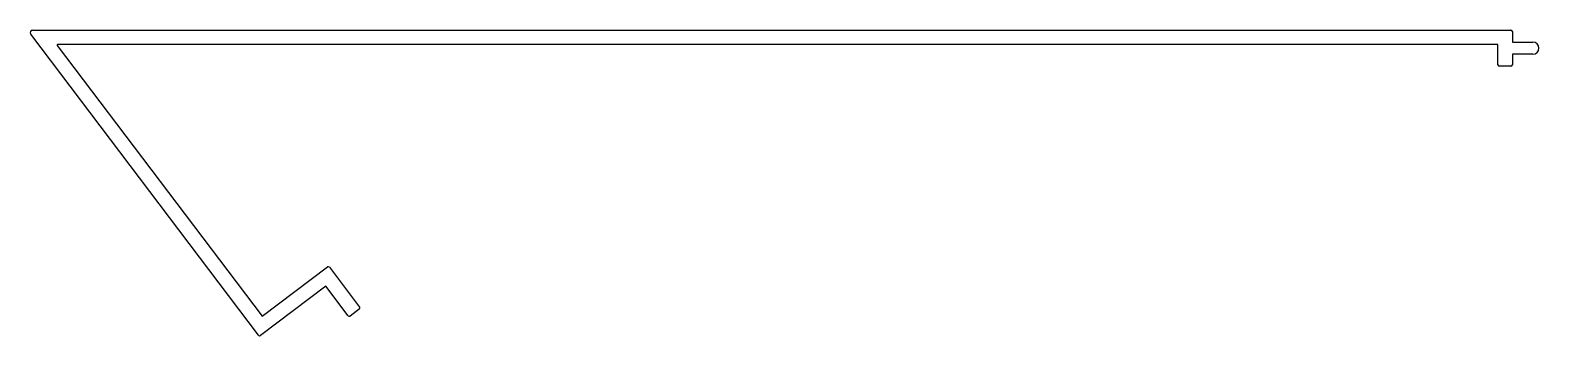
# Model space of a CAD drawing. Extents: x 2178 to 2492, y 1776 to 1840.
import ezdxf

# ---------------------------------------------------------------- set-up
doc = ezdxf.new("R2010")
doc.units = 0
doc.layers.get('0').update_dxf_attribs({"linetype": 'CONTINUOUS'})

msp = doc.modelspace()

# ---------------------------------------------------------------- linework, layer by layer
for p, q in [((2225.52, 1776.22), (2178.05, 1838.98)), ((2178.45, 1839.78), (2486.43, 1839.78)), ((2486.73, 1839.48), (2486.73, 1837.28)), ((2183.59, 1836.62), (2226.29, 1780.18)), ((2483.73, 1836.78), (2183.67, 1836.78)), ((2483.73, 1832.58), (2483.73, 1836.78)), ((2486.73, 1837.28), (2490.99, 1837.28)), ((2486.73, 1834.78), (2486.73, 1832.58)), ((2490.99, 1834.78), (2486.73, 1834.78)), ((2486.43, 1832.28), (2484.03, 1832.28)), ((2226.29, 1780.18), (2239.86, 1790.45)), ((2240.28, 1790.39), (2246.55, 1782.09)), ((2239.51, 1786.42), (2225.94, 1776.16)), ((2244.16, 1780.28), (2239.51, 1786.42)), ((2246.49, 1781.67), (2244.58, 1780.23))]:
    msp.add_line(p, q)
for centre, radius, start, end in [((2178.45, 1839.28), 0.5, 90, 217.1049), ((2486.43, 1839.48), 0.3, 360, 90), ((2183.67, 1836.68), 0.1, 90, 217.1049), ((2490.99, 1836.03), 1.25, 270, 90), ((2484.03, 1832.58), 0.3, 180, 270), ((2486.43, 1832.58), 0.3, 270, 360), ((2240.04, 1790.21), 0.3, 37.1049, 127.1049), ((2246.31, 1781.91), 0.3, 307.1049, 37.1049), ((2244.4, 1780.46), 0.3, 217.1049, 307.1049), ((2225.76, 1776.4), 0.3, 217.1049, 307.1049)]:
    msp.add_arc(centre, radius, start, end)

doc.saveas('drawing.dxf')
